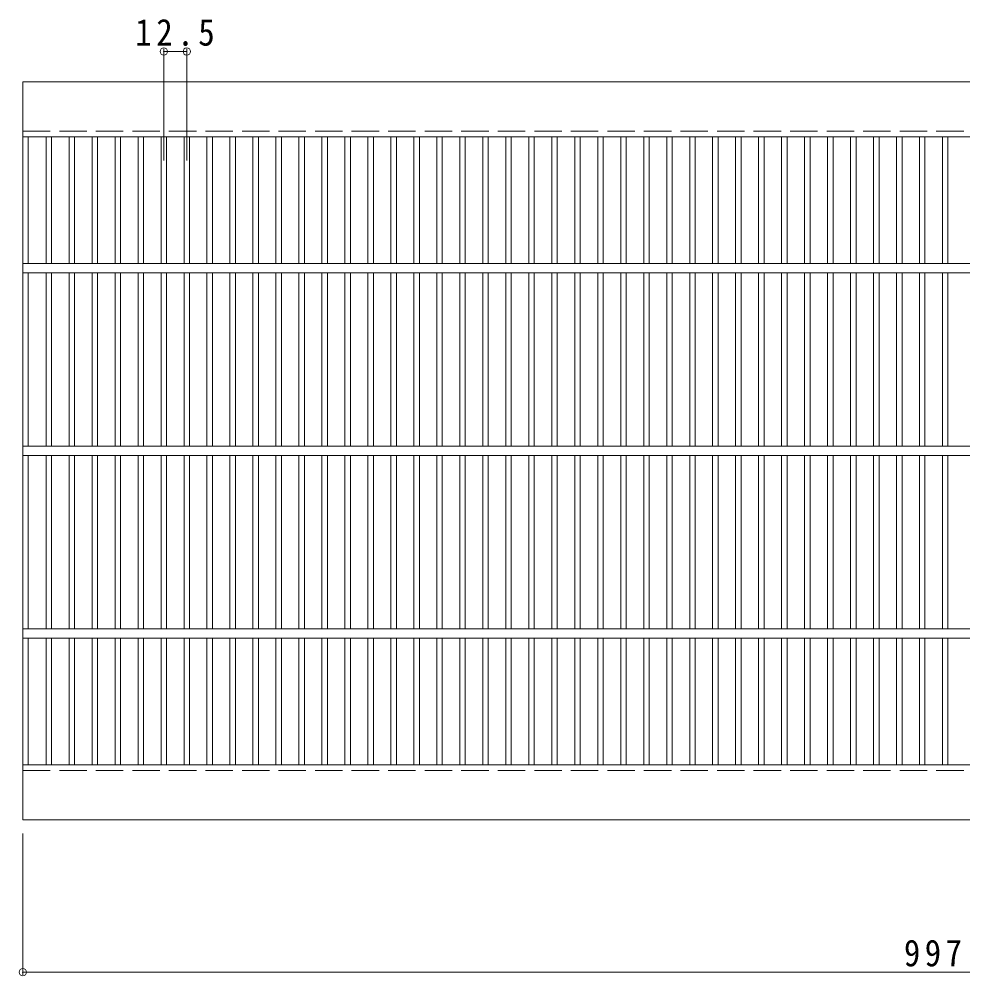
# Model space of a CAD drawing. Units: millimetres, scale not verified. Extents: x -703 to 910, y -687 to 581.
# Drawn here: x -703 to -187, y -52 to 472 of the extents above; entities that cross this region are included whole.
import ezdxf

# ---------------------------------------------------------------- set-up
doc = ezdxf.new("R2010")
doc.units = ezdxf.units.MM
doc.header["$LTSCALE"] = 5
doc.header["$PDMODE"] = 32
doc.header["$PDSIZE"] = 4
doc.linetypes.add('DASHED3', pattern=[4, 3, -1])
for name, color, linetype, lineweight in [('A-1_ピット', 2, 'Continuous', 9), ('A-2_蓋', 3, 'Continuous', 9), ('A-4_寸法', 7, 'Continuous', 9)]:
    doc.layers.add(name, color=color, linetype=linetype, lineweight=lineweight)
doc.styles.add('ＭＳ ゴシック', font='')
doc.styles.get('ＭＳ ゴシック').set_extended_font_data('MS Gothic')

msp = doc.modelspace()

# ---------------------------------------------------------------- linework, layer by layer
at = {"layer": 'A-1_ピット'}
for p, q in [((-701.054, 437.581), (295.946, 437.581)), ((-701.054, 407.581), (-701.054, 437.581)), ((-701.054, 407.581), (295.946, 407.581)), ((-701.054, 33.581), (-701.054, 63.581)), ((-701.054, 63.581), (295.946, 63.581)), ((-701.054, 33.581), (295.946, 33.581))]:
    msp.add_line(p, q, dxfattribs=at)
at = {"layer": 'A-1_ピット', "linetype": 'DASHED3'}
for p, q in [((-701.054, 410.581), (295.946, 410.581)), ((-701.054, 60.581), (295.946, 60.581))]:
    msp.add_line(p, q, dxfattribs=at)
at = {"layer": 'A-2_蓋'}
for p, q in [((-701.054, 407.581), (-701.054, 63.581)), ((-698.054, 338.081), (-698.054, 407.581)), ((-688.295, 407.581), (-688.295, 338.081)), ((-685.295, 407.581), (-685.295, 338.081)), ((-675.714, 407.581), (-675.714, 338.081)), ((-672.715, 407.581), (-672.715, 338.081)), ((-663.135, 407.581), (-663.135, 338.081)), ((-660.135, 407.581), (-660.135, 338.081)), ((-650.554, 407.581), (-650.554, 338.081)), ((-647.555, 407.581), (-647.555, 338.081)), ((-637.974, 407.581), (-637.974, 338.081)), ((-634.975, 407.581), (-634.975, 338.081)), ((-625.394, 407.581), (-625.394, 338.081)), ((-622.395, 407.581), (-622.395, 338.081)), ((-612.814, 407.581), (-612.814, 338.081)), ((-609.814, 407.581), (-609.814, 338.081)), ((-600.234, 407.581), (-600.234, 338.081)), ((-597.234, 407.581), (-597.234, 338.081)), ((-587.654, 407.581), (-587.654, 338.081)), ((-584.655, 407.581), (-584.655, 338.081)), ((-575.075, 407.581), (-575.075, 338.081)), ((-572.074, 407.581), (-572.074, 338.081)), ((-562.495, 407.581), (-562.495, 338.081)), ((-559.495, 407.581), (-559.495, 338.081)), ((-549.915, 407.581), (-549.915, 338.081)), ((-546.915, 407.581), (-546.915, 338.081)), ((-537.335, 407.581), (-537.335, 338.081)), ((-534.334, 407.581), (-534.334, 338.081)), ((-524.755, 407.581), (-524.755, 338.081)), ((-521.754, 407.581), (-521.754, 338.081)), ((-512.174, 407.581), (-512.174, 338.081)), ((-509.174, 407.581), (-509.174, 338.081)), ((-499.594, 407.581), (-499.594, 338.081)), ((-496.594, 407.581), (-496.594, 338.081)), ((-487.014, 407.581), (-487.014, 338.081)), ((-484.014, 407.581), (-484.014, 338.081)), ((-474.434, 407.581), (-474.434, 338.081)), ((-471.434, 407.581), (-471.434, 338.081)), ((-461.854, 407.581), (-461.854, 338.081)), ((-458.854, 407.581), (-458.854, 338.081)), ((-449.275, 407.581), (-449.275, 338.081)), ((-446.274, 407.581), (-446.274, 338.081)), ((-436.694, 407.581), (-436.694, 338.081)), ((-433.694, 407.581), (-433.694, 338.081)), ((-424.114, 407.581), (-424.114, 338.081)), ((-421.115, 407.581), (-421.115, 338.081)), ((-411.534, 407.581), (-411.534, 338.081)), ((-408.534, 407.581), (-408.534, 338.081)), ((-398.954, 407.581), (-398.954, 338.081)), ((-395.954, 407.581), (-395.954, 338.081)), ((-386.374, 407.581), (-386.374, 338.081)), ((-383.374, 407.581), (-383.374, 338.081)), ((-373.794, 407.581), (-373.794, 338.081)), ((-370.794, 407.581), (-370.794, 338.081)), ((-361.214, 407.581), (-361.214, 338.081)), ((-358.214, 407.581), (-358.214, 338.081)), ((-348.634, 407.581), (-348.634, 338.081)), ((-345.634, 407.581), (-345.634, 338.081)), ((-336.054, 407.581), (-336.054, 338.081)), ((-333.054, 407.581), (-333.054, 338.081)), ((-323.474, 407.581), (-323.474, 338.081)), ((-320.474, 407.581), (-320.474, 338.081)), ((-310.894, 407.581), (-310.894, 338.081)), ((-307.894, 407.581), (-307.894, 338.081)), ((-298.314, 407.581), (-298.314, 338.081)), ((-295.314, 407.581), (-295.314, 338.081)), ((-285.734, 407.581), (-285.734, 338.081)), ((-282.734, 407.581), (-282.734, 338.081)), ((-273.154, 407.581), (-273.154, 338.081)), ((-270.154, 407.581), (-270.154, 338.081)), ((-260.574, 407.581), (-260.574, 338.081)), ((-257.574, 407.581), (-257.574, 338.081)), ((-247.994, 407.581), (-247.994, 338.081)), ((-244.994, 407.581), (-244.994, 338.081)), ((-235.414, 407.581), (-235.414, 338.081)), ((-232.414, 407.581), (-232.414, 338.081)), ((-222.834, 407.581), (-222.834, 338.081)), ((-219.834, 407.581), (-219.834, 338.081)), ((-210.254, 407.581), (-210.254, 338.081)), ((-207.254, 407.581), (-207.254, 338.081)), ((-197.674, 407.581), (-197.674, 338.081)), ((-194.674, 407.581), (-194.674, 338.081)), ((-701.054, 338.081), (295.946, 338.081)), ((-701.054, 333.081), (295.946, 333.081)), ((-698.054, 238.081), (-698.054, 333.081)), ((-688.295, 333.081), (-688.295, 238.081)), ((-685.295, 333.081), (-685.295, 238.081)), ((-675.714, 333.081), (-675.714, 238.081)), ((-672.715, 333.081), (-672.715, 238.081)), ((-663.135, 333.081), (-663.135, 238.081)), ((-660.135, 333.081), (-660.135, 238.081)), ((-650.554, 333.081), (-650.554, 238.081)), ((-647.555, 333.081), (-647.555, 238.081)), ((-637.974, 333.081), (-637.974, 238.081)), ((-634.975, 333.081), (-634.975, 238.081)), ((-625.394, 333.081), (-625.394, 238.081)), ((-622.395, 333.081), (-622.395, 238.081)), ((-612.814, 333.081), (-612.814, 238.081)), ((-609.814, 333.081), (-609.814, 238.081)), ((-600.234, 333.081), (-600.234, 238.081)), ((-597.234, 333.081), (-597.234, 238.081)), ((-587.654, 333.081), (-587.654, 238.081)), ((-584.655, 333.081), (-584.655, 238.081)), ((-575.075, 333.081), (-575.075, 238.081)), ((-572.074, 333.081), (-572.074, 238.081)), ((-562.495, 333.081), (-562.495, 238.081)), ((-559.495, 333.081), (-559.495, 238.081)), ((-549.915, 333.081), (-549.915, 238.081)), ((-546.915, 333.081), (-546.915, 238.081)), ((-537.335, 333.081), (-537.335, 238.081)), ((-534.334, 333.081), (-534.334, 238.081)), ((-524.755, 333.081), (-524.755, 238.081)), ((-521.754, 333.081), (-521.754, 238.081)), ((-512.174, 333.081), (-512.174, 238.081)), ((-509.174, 333.081), (-509.174, 238.081)), ((-499.594, 333.081), (-499.594, 238.081)), ((-496.594, 333.081), (-496.594, 238.081)), ((-487.014, 333.081), (-487.014, 238.081)), ((-484.014, 333.081), (-484.014, 238.081)), ((-474.434, 333.081), (-474.434, 238.081)), ((-471.434, 333.081), (-471.434, 238.081)), ((-461.854, 333.081), (-461.854, 238.081)), ((-458.854, 333.081), (-458.854, 238.081)), ((-449.275, 333.081), (-449.275, 238.081)), ((-446.274, 333.081), (-446.274, 238.081)), ((-436.694, 333.081), (-436.694, 238.081)), ((-433.694, 333.081), (-433.694, 238.081)), ((-424.114, 333.081), (-424.114, 238.081)), ((-421.115, 333.081), (-421.115, 238.081)), ((-411.534, 333.081), (-411.534, 238.081)), ((-408.534, 333.081), (-408.534, 238.081)), ((-398.954, 333.081), (-398.954, 238.081)), ((-395.954, 333.081), (-395.954, 238.081)), ((-386.374, 333.081), (-386.374, 238.081)), ((-383.374, 333.081), (-383.374, 238.081)), ((-373.794, 333.081), (-373.794, 238.081)), ((-370.794, 333.081), (-370.794, 238.081)), ((-361.214, 333.081), (-361.214, 238.081)), ((-358.214, 333.081), (-358.214, 238.081)), ((-348.634, 333.081), (-348.634, 238.081)), ((-345.634, 333.081), (-345.634, 238.081)), ((-336.054, 333.081), (-336.054, 238.081)), ((-333.054, 333.081), (-333.054, 238.081)), ((-323.474, 333.081), (-323.474, 238.081)), ((-320.474, 333.081), (-320.474, 238.081)), ((-310.894, 333.081), (-310.894, 238.081)), ((-307.894, 333.081), (-307.894, 238.081)), ((-298.314, 333.081), (-298.314, 238.081)), ((-295.314, 333.081), (-295.314, 238.081)), ((-285.734, 333.081), (-285.734, 238.081)), ((-282.734, 333.081), (-282.734, 238.081)), ((-273.154, 333.081), (-273.154, 238.081)), ((-270.154, 333.081), (-270.154, 238.081)), ((-260.574, 333.081), (-260.574, 238.081)), ((-257.574, 333.081), (-257.574, 238.081)), ((-247.994, 333.081), (-247.994, 238.081)), ((-244.994, 333.081), (-244.994, 238.081)), ((-235.414, 333.081), (-235.414, 238.081)), ((-232.414, 333.081), (-232.414, 238.081)), ((-222.834, 333.081), (-222.834, 238.081)), ((-219.834, 333.081), (-219.834, 238.081)), ((-210.254, 333.081), (-210.254, 238.081)), ((-207.254, 333.081), (-207.254, 238.081)), ((-197.674, 333.081), (-197.674, 238.081)), ((-194.674, 333.081), (-194.674, 238.081)), ((-701.054, 238.081), (295.946, 238.081)), ((-701.054, 233.081), (295.946, 233.081)), ((-698.054, 138.081), (-698.054, 233.081)), ((-688.295, 233.081), (-688.295, 138.081)), ((-685.295, 233.081), (-685.295, 138.081)), ((-675.714, 233.081), (-675.714, 138.081)), ((-672.715, 233.081), (-672.715, 138.081)), ((-663.135, 233.081), (-663.135, 138.081)), ((-660.135, 233.081), (-660.135, 138.081)), ((-650.554, 233.081), (-650.554, 138.081)), ((-647.555, 233.081), (-647.555, 138.081)), ((-637.974, 233.081), (-637.974, 138.081)), ((-634.975, 233.081), (-634.975, 138.081)), ((-625.394, 233.081), (-625.394, 138.081)), ((-622.395, 233.081), (-622.395, 138.081)), ((-612.814, 233.081), (-612.814, 138.081)), ((-609.814, 233.081), (-609.814, 138.081)), ((-600.234, 233.081), (-600.234, 138.081)), ((-597.234, 233.081), (-597.234, 138.081)), ((-587.654, 233.081), (-587.654, 138.081)), ((-584.655, 233.081), (-584.655, 138.081)), ((-575.075, 233.081), (-575.075, 138.081)), ((-572.074, 233.081), (-572.074, 138.081)), ((-562.495, 233.081), (-562.495, 138.081)), ((-559.495, 233.081), (-559.495, 138.081)), ((-549.915, 233.081), (-549.915, 138.081)), ((-546.915, 233.081), (-546.915, 138.081)), ((-537.335, 233.081), (-537.335, 138.081)), ((-534.334, 233.081), (-534.334, 138.081)), ((-524.755, 233.081), (-524.755, 138.081)), ((-521.754, 233.081), (-521.754, 138.081)), ((-512.174, 233.081), (-512.174, 138.081)), ((-509.174, 233.081), (-509.174, 138.081)), ((-499.594, 233.081), (-499.594, 138.081)), ((-496.594, 233.081), (-496.594, 138.081)), ((-487.014, 233.081), (-487.014, 138.081)), ((-484.014, 233.081), (-484.014, 138.081)), ((-474.434, 233.081), (-474.434, 138.081)), ((-471.434, 233.081), (-471.434, 138.081)), ((-461.854, 233.081), (-461.854, 138.081)), ((-458.854, 233.081), (-458.854, 138.081)), ((-449.275, 233.081), (-449.275, 138.081)), ((-446.274, 233.081), (-446.274, 138.081)), ((-436.694, 233.081), (-436.694, 138.081)), ((-433.694, 233.081), (-433.694, 138.081)), ((-424.114, 233.081), (-424.114, 138.081)), ((-421.115, 233.081), (-421.115, 138.081)), ((-411.534, 233.081), (-411.534, 138.081)), ((-408.534, 233.081), (-408.534, 138.081)), ((-398.954, 233.081), (-398.954, 138.081)), ((-395.954, 233.081), (-395.954, 138.081)), ((-386.374, 233.081), (-386.374, 138.081)), ((-383.374, 233.081), (-383.374, 138.081)), ((-373.794, 233.081), (-373.794, 138.081)), ((-370.794, 233.081), (-370.794, 138.081)), ((-361.214, 233.081), (-361.214, 138.081)), ((-358.214, 233.081), (-358.214, 138.081)), ((-348.634, 233.081), (-348.634, 138.081)), ((-345.634, 233.081), (-345.634, 138.081)), ((-336.054, 233.081), (-336.054, 138.081)), ((-333.054, 233.081), (-333.054, 138.081)), ((-323.474, 233.081), (-323.474, 138.081)), ((-320.474, 233.081), (-320.474, 138.081)), ((-310.894, 233.081), (-310.894, 138.081)), ((-307.894, 233.081), (-307.894, 138.081)), ((-298.314, 233.081), (-298.314, 138.081)), ((-295.314, 233.081), (-295.314, 138.081)), ((-285.734, 233.081), (-285.734, 138.081)), ((-282.734, 233.081), (-282.734, 138.081)), ((-273.154, 233.081), (-273.154, 138.081)), ((-270.154, 233.081), (-270.154, 138.081)), ((-260.574, 233.081), (-260.574, 138.081)), ((-257.574, 233.081), (-257.574, 138.081)), ((-247.994, 233.081), (-247.994, 138.081)), ((-244.994, 233.081), (-244.994, 138.081)), ((-235.414, 233.081), (-235.414, 138.081)), ((-232.414, 233.081), (-232.414, 138.081)), ((-222.834, 233.081), (-222.834, 138.081)), ((-219.834, 233.081), (-219.834, 138.081)), ((-210.254, 233.081), (-210.254, 138.081)), ((-207.254, 233.081), (-207.254, 138.081)), ((-197.674, 233.081), (-197.674, 138.081)), ((-194.674, 233.081), (-194.674, 138.081)), ((-701.054, 138.081), (295.946, 138.081)), ((-701.054, 133.081), (295.946, 133.081)), ((-698.054, 63.581), (-698.054, 133.081)), ((-688.295, 133.081), (-688.295, 63.581)), ((-685.295, 133.081), (-685.295, 63.581)), ((-675.714, 133.081), (-675.714, 63.581)), ((-672.715, 133.081), (-672.715, 63.581)), ((-663.135, 133.081), (-663.135, 63.581)), ((-660.135, 133.081), (-660.135, 63.581)), ((-650.554, 133.081), (-650.554, 63.581)), ((-647.555, 133.081), (-647.555, 63.581)), ((-637.974, 133.081), (-637.974, 63.581)), ((-634.975, 133.081), (-634.975, 63.581)), ((-625.394, 133.081), (-625.394, 63.581)), ((-622.395, 133.081), (-622.395, 63.581)), ((-612.814, 133.081), (-612.814, 63.581)), ((-609.814, 133.081), (-609.814, 63.581)), ((-600.234, 133.081), (-600.234, 63.581)), ((-597.234, 133.081), (-597.234, 63.581)), ((-587.654, 133.081), (-587.654, 63.581)), ((-584.655, 133.081), (-584.655, 63.581)), ((-575.075, 133.081), (-575.075, 63.581)), ((-572.074, 133.081), (-572.074, 63.581)), ((-562.495, 133.081), (-562.495, 63.581)), ((-559.495, 133.081), (-559.495, 63.581)), ((-549.915, 133.081), (-549.915, 63.581)), ((-546.915, 133.081), (-546.915, 63.581)), ((-537.335, 133.081), (-537.335, 63.581)), ((-534.334, 133.081), (-534.334, 63.581)), ((-524.755, 133.081), (-524.755, 63.581)), ((-521.754, 133.081), (-521.754, 63.581)), ((-512.174, 133.081), (-512.174, 63.581)), ((-509.174, 133.081), (-509.174, 63.581)), ((-499.594, 133.081), (-499.594, 63.581)), ((-496.594, 133.081), (-496.594, 63.581)), ((-487.014, 133.081), (-487.014, 63.581)), ((-484.014, 133.081), (-484.014, 63.581)), ((-474.434, 133.081), (-474.434, 63.581)), ((-471.434, 133.081), (-471.434, 63.581)), ((-461.854, 133.081), (-461.854, 63.581)), ((-458.854, 133.081), (-458.854, 63.581)), ((-449.275, 133.081), (-449.275, 63.581)), ((-446.274, 133.081), (-446.274, 63.581)), ((-436.694, 133.081), (-436.694, 63.581)), ((-433.694, 133.081), (-433.694, 63.581)), ((-424.114, 133.081), (-424.114, 63.581)), ((-421.115, 133.081), (-421.115, 63.581)), ((-411.534, 133.081), (-411.534, 63.581)), ((-408.534, 133.081), (-408.534, 63.581)), ((-398.954, 133.081), (-398.954, 63.581)), ((-395.954, 133.081), (-395.954, 63.581)), ((-386.374, 133.081), (-386.374, 63.581)), ((-383.374, 133.081), (-383.374, 63.581)), ((-373.794, 133.081), (-373.794, 63.581)), ((-370.794, 133.081), (-370.794, 63.581)), ((-361.214, 133.081), (-361.214, 63.581)), ((-358.214, 133.081), (-358.214, 63.581)), ((-348.634, 133.081), (-348.634, 63.581)), ((-345.634, 133.081), (-345.634, 63.581)), ((-336.054, 133.081), (-336.054, 63.581)), ((-333.054, 133.081), (-333.054, 63.581)), ((-323.474, 133.081), (-323.474, 63.581)), ((-320.474, 133.081), (-320.474, 63.581)), ((-310.894, 133.081), (-310.894, 63.581)), ((-307.894, 133.081), (-307.894, 63.581)), ((-298.314, 133.081), (-298.314, 63.581)), ((-295.314, 133.081), (-295.314, 63.581)), ((-285.734, 133.081), (-285.734, 63.581)), ((-282.734, 133.081), (-282.734, 63.581)), ((-273.154, 133.081), (-273.154, 63.581)), ((-270.154, 133.081), (-270.154, 63.581)), ((-260.574, 133.081), (-260.574, 63.581)), ((-257.574, 133.081), (-257.574, 63.581)), ((-247.994, 133.081), (-247.994, 63.581)), ((-244.994, 133.081), (-244.994, 63.581)), ((-235.414, 133.081), (-235.414, 63.581)), ((-232.414, 133.081), (-232.414, 63.581)), ((-222.834, 133.081), (-222.834, 63.581)), ((-219.834, 133.081), (-219.834, 63.581)), ((-210.254, 133.081), (-210.254, 63.581)), ((-207.254, 133.081), (-207.254, 63.581)), ((-197.674, 133.081), (-197.674, 63.581)), ((-194.674, 133.081), (-194.674, 63.581))]:
    msp.add_line(p, q, dxfattribs=at)
at = {"layer": 'A-4_寸法'}
for p, q in [((-623.895, 394.641), (-623.895, 455.722)), ((-623.895, 454.222), (-611.314, 454.222)), ((-611.314, 394.641), (-611.314, 455.722)), ((-701.054, 26.081), (-701.054, -51.386)), ((-701.054, -49.886), (295.946, -49.886))]:
    msp.add_line(p, q, dxfattribs=at)
for p in [(-623.895, 454.222), (-611.314, 454.222), (-701.054, -49.886)]:
    msp.add_point(p, dxfattribs=at)

# ---------------------------------------------------------------- texts
at = {"layer": 'A-4_寸法', "color": 2, "char_height": 14.66, "attachment_point": 7, "style": 'ＭＳ ゴシック'}
for s, insert in [('\\T1.28;\\W0.9;12.5', (-639.48, 457.222)), ('\\T1.27;\\W0.9;997', (-218.804, -46.886))]:
    msp.add_mtext(s, dxfattribs=dict(at, insert=insert))

doc.saveas('drawing.dxf')
